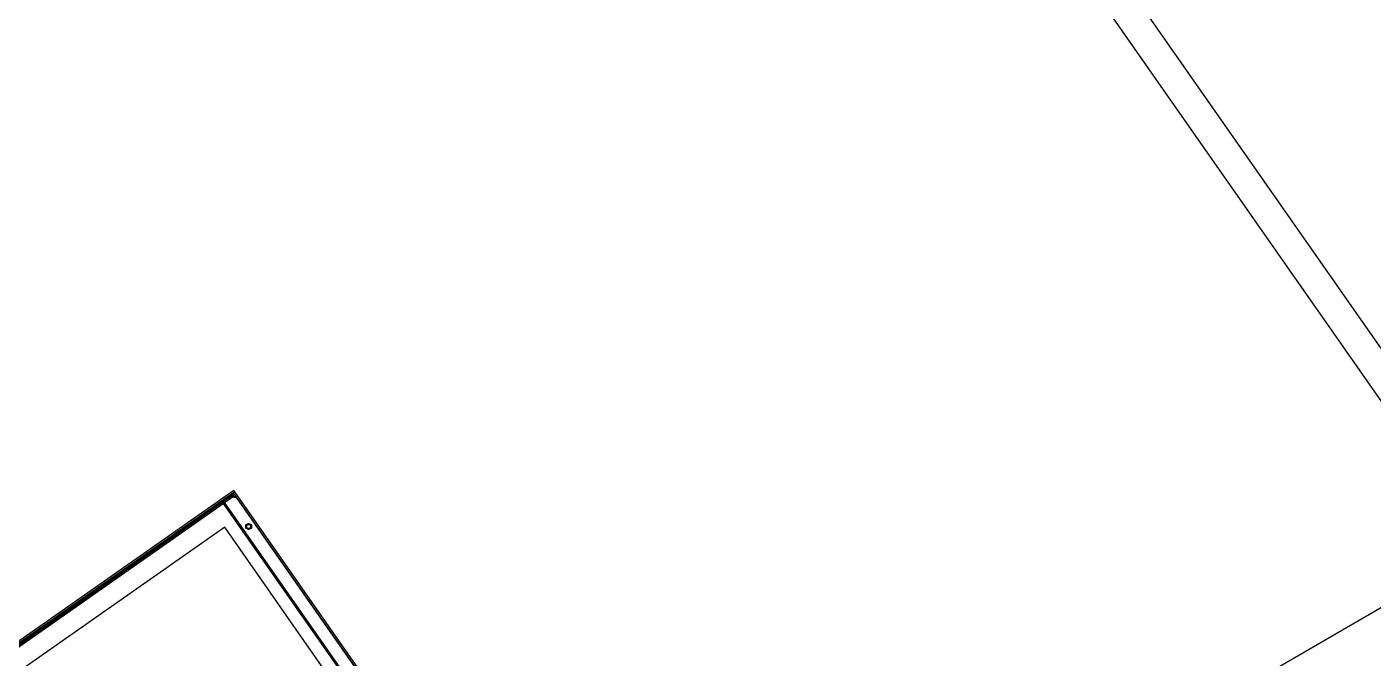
# Model space of a CAD drawing. Header units: millimetres. Extents: x 152904052 to 153933663, y 538271515 to 539240469.
# Drawn here: x 153466873 to 153468231, y 538580872 to 538581509 of the extents above; entities that cross this region are included whole.
import ezdxf

# ---------------------------------------------------------------- set-up
doc = ezdxf.new("R2010")
doc.units = ezdxf.units.MM
doc.layers.add('POWR', color=5, linetype='Continuous')
doc.layers.add('SCHM', color=9, linetype='Continuous')

msp = doc.modelspace()

# ---------------------------------------------------------------- linework, layer by layer
at = {"layer": 'POWR', "color": 7}
for p, q in [((153467081.4, 538581041.3), (153466180.3, 538580410.4)), ((153467082.3, 538581040), (153467081.4, 538581041.3)), ((153467082.3, 538581040), (153466181.3, 538580409.1)), ((153467080.5, 538581037), (153466184.7, 538580409.8)), ((153466194.7, 538580416.2), (153467071.1, 538581030)), ((153466196.5, 538580415.9), (153467070.8, 538581028.2)), ((153467070.8, 538581028.2), (153467071.8, 538581029)), ((153467071.9, 538581028.9), (153467070.8, 538581028.2)), ((153467070.8, 538581028.2), (153467209.1, 538580830.7)), ((153467071.9, 538581028.9), (153467070.9, 538581028.2)), ((153467071.1, 538581030), (153467071.2, 538581030)), ((153467071.8, 538581029), (153467071.1, 538581030)), ((153467079.2, 538581035.6), (153467071.2, 538581030)), ((153467072, 538581029), (153467071.9, 538581028.9)), ((153467071.9, 538581028.9), (153467210.2, 538580831.5)), ((153467072, 538581029), (153467079.9, 538581034.6)), ((153467210.2, 538580831.5), (153467072, 538581029)), ((153467083.4, 538581034.9), (153467079.2, 538581035.6)), ((153467079.4, 538581037.9), (153467082.4, 538581039.9)), ((153467084.1, 538581033.8), (153467079.9, 538581034.6)), ((153467081.8, 538581035.1), (153467080.5, 538581037)), ((153467081.1, 538581039), (153467082.4, 538581039.9)), ((153467234.1, 538580820.5), (153467081.1, 538581039)), ((153467082.3, 538581040), (153467082.4, 538581039.9)), ((153467236.6, 538580819.7), (153467082.4, 538581039.9)), ((153467082.4, 538581039.9), (153467082.4, 538581039.9)), ((153467084.1, 538581033.8), (153467083.4, 538581034.9)), ((153467084.1, 538581033.8), (153467230, 538580825.4)), ((153467072.2, 538581004.1), (153466218.6, 538580406.4)), ((153467198, 538580824.4), (153467072.2, 538581004.1))]:
    msp.add_line(p, q, dxfattribs=at)
for points in [[(153468286.3, 538582808.6), (153470007, 538580351.2), (153469187.9, 538579777.6), (153467467.2, 538582235.1)], [(153469965.2, 538580358.5), (153468278, 538582768), (153467508.1, 538582228.9), (153469195.3, 538579819.4)]]:
    msp.add_lwpolyline(points, close=True, dxfattribs=at)
for radius in [3, 2.1]:
    msp.add_circle((153467096.4, 538581004.9), radius, dxfattribs=at)
msp.add_open_spline([(153467070.8, 538581028.2), (153467070.8, 538581028.4), (153467070.8, 538581028.8), (153467070.8, 538581029.3), (153467070.9, 538581029.7), (153467071.1, 538581029.9), (153467071.1, 538581030)], degree=3, dxfattribs=at)
for points, knots in [([(153467079.4, 538581037.9), (153467079.5, 538581037.9), (153467079.6, 538581037.8), (153467079.9, 538581037.5), (153467080.3, 538581037.2), (153467080.5, 538581037.1), (153467080.5, 538581037)], [0, 0, 0, 0, 0.1949935, 0.5385355, 0.8820774, 1, 1, 1, 1]), ([(153467080.5, 538581037), (153467080.7, 538581037.1), (153467081.1, 538581037.2), (153467081.6, 538581037.4), (153467081.9, 538581037.5), (153467082.1, 538581037.5), (153467082.1, 538581037.4), (153467082.2, 538581037.4)], [0, 0, 0, 0, 0.26101, 0.482061, 0.703095, 0.924129, 1, 1, 1, 1])]:
    msp.add_open_spline(points, degree=3, knots=knots, dxfattribs=at)
at = {"layer": 'SCHM'}
msp.add_lwpolyline([(153436402.5, 538589589.5), (153437311.5, 538586639.5), (153440093.5, 538583972.5), (153445260.5, 538580965.5), (153454289.5, 538579092.5), (153460138.5, 538579433.5), (153467139.5, 538580285.5), (153471897.5, 538583044.6), (153474644.5, 538585391.6), (153477152.5, 538588096.6), (153480138.5, 538591359.6)], dxfattribs=at)

doc.saveas('drawing.dxf')
